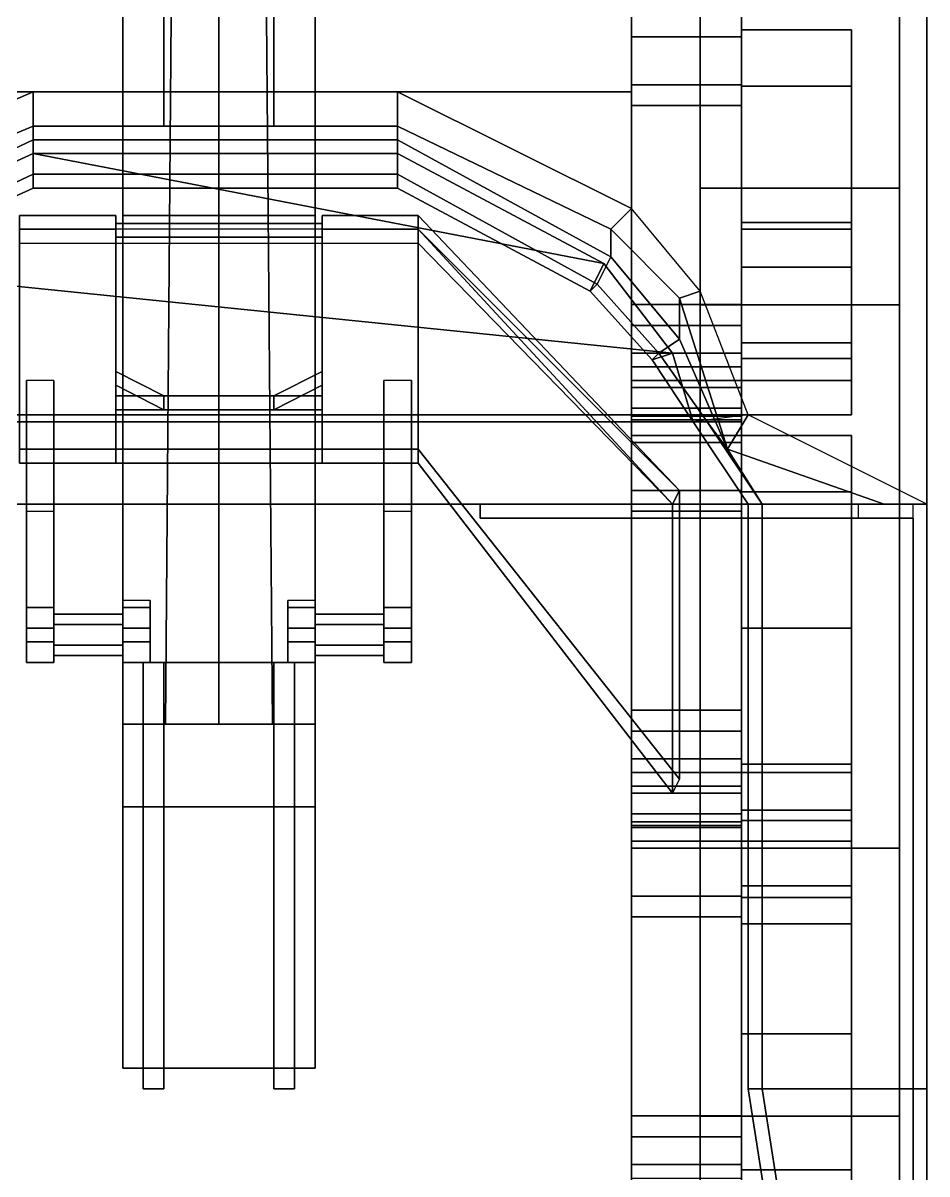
# Model space of a CAD drawing. Header units: millimetres. Extents: x -1.14 to 3, y -2.4 to 5.59.
# Drawn here: x -0.175 to 1.14, y -0.204 to 1.47 of the extents above; entities that cross this region are included whole.
import ezdxf

# ---------------------------------------------------------------- set-up
doc = ezdxf.new("R2010")
doc.units = ezdxf.units.MM
for name, color, linetype in [('gun', 1, 'Continuous'), ('mudguards', 6, 'Continuous'), ('sleeve', 5, 'Continuous'), ('tracks', 3, 'Continuous'), ('turret', 2, 'Continuous'), ('wheels', 2, 'Continuous')]:
    doc.layers.add(name, color=color, linetype=linetype)

msp = doc.modelspace()

# ---------------------------------------------------------------- linework, layer by layer
for points in [[(-0.71, 2.08, 0.88), (-0.71, 1.37, 1.12), (0.71, 1.37, 1.12), (0.71, 2.08, 0.88)], [(0.71, 1.37, 1.12), (0.71, 1.68, 0.33), (0.71, 2.08, 0.5), (0.71, 2.08, 0.88)], [(0.71, 1.68, 0.33), (0.71, -1.49, 0.33), (-0.71, -1.49, 0.33), (-0.71, 1.68, 0.33)], [(0.71, -1.99, 1.12), (0.71, -1.49, 0.33), (0.71, 1.68, 0.33), (0.71, 1.37, 1.12)], [(-0.71, 1.37, 1.12), (-0.71, 1.37, 1.12), (-0.55, 1.2, 1.12), (-0.16, 1.37, 1.12)], [(-0.16, 1.37, 1.12), (-0.55, 1.2, 1.12), (-0.52, 1.17, 1.38), (-0.16, 1.32, 1.38)], [(0.37, 1.32, 1.38), (0.37, 1.37, 1.12), (-0.16, 1.37, 1.12), (-0.16, 1.32, 1.38)], [(0.68, 1.17, 1.38), (0.71, 1.2, 1.12), (0.37, 1.37, 1.12), (0.37, 1.32, 1.38)], [(0.71, 1.2, 1.12), (0.71, 1.37, 1.12), (0.71, 1.37, 1.12), (0.3700000000000001, 1.37, 1.12)], [(-0.16, 1.32, 1.38), (-0.52, 1.17, 1.38), (-0.52, 1.13, 1.38), (-0.16, 1.3, 1.38)], [(0.37, 1.32, 1.38), (-0.16, 1.32, 1.38), (-0.16, 1.3, 1.38), (0.37, 1.3, 1.38)], [(0.68, 1.17, 1.38), (0.37, 1.32, 1.38), (0.37, 1.3, 1.38), (0.68, 1.13, 1.38)], [(-0.16, 1.3, 1.38), (-0.52, 1.13, 1.38), (-0.5, 1.09, 1.48), (-0.16, 1.25, 1.48)], [(0.37, 1.25, 1.48), (0.37, 1.3, 1.38), (-0.16, 1.3, 1.38), (-0.16, 1.25, 1.48)], [(0.66, 1.09, 1.48), (0.68, 1.13, 1.38), (0.37, 1.3, 1.38), (0.37, 1.25, 1.48)], [(-0.16, 1.28, 1.38), (-0.16, 1.23, 1.48), (-0.49, 1.08, 1.48), (-0.51, 1.12, 1.38)], [(-0.5099999999999998, 1.12, 1.38), (0.77, 0.9900000000000002, 1.38), (0.67, 1.12, 1.38), (-0.16, 1.28, 1.38)], [(0.37, 1.28, 1.38), (0.37, 1.23, 1.48), (-0.16, 1.23, 1.48), (-0.16, 1.28, 1.38)], [(-0.16, 1.28, 1.38), (0.67, 1.12, 1.38), (0.37, 1.28, 1.38), (-0.16, 1.28, 1.38)], [(0.67, 1.12, 1.38), (0.65, 1.08, 1.48), (0.37, 1.23, 1.48), (0.37, 1.28, 1.38)], [(-0.16, 1.23, 1.48), (-0.16, 1.25, 1.48), (-0.5, 1.09, 1.48), (-0.49, 1.08, 1.48)], [(0.37, 1.23, 1.48), (0.37, 1.25, 1.48), (-0.16, 1.25, 1.48), (-0.16, 1.23, 1.48)], [(0.65, 1.08, 1.48), (0.66, 1.09, 1.48), (0.37, 1.25, 1.48), (0.37, 1.23, 1.48)], [(0.78, 1.07, 1.38), (0.81, 1.08, 1.12), (0.71, 1.2, 1.12), (0.68, 1.17, 1.38)], [(0.78, 1.07, 1.38), (0.68, 1.17, 1.38), (0.68, 1.13, 1.38), (0.78, 1.01, 1.38)], [(0.75, 0.9900000000000002, 1.48), (0.78, 1.01, 1.38), (0.68, 1.13, 1.38), (0.66, 1.09, 1.48)], [(-0.6300000000000001, 0.8900000000000001, 1.38), (0.8, 0.8900000000000001, 1.38), (0.77, 0.9900000000000002, 1.38), (-0.51, 1.12, 1.38)], [(0.77, 0.9900000000000002, 1.38), (0.74, 0.98, 1.48), (0.65, 1.08, 1.48), (0.67, 1.12, 1.38)], [(0.74, 0.98, 1.48), (0.75, 0.9900000000000002, 1.48), (0.66, 1.09, 1.48), (0.65, 1.08, 1.48)], [(0.85, 0.8500000000000001, 1.38), (0.88, 0.8999999999999999, 1.12), (0.81, 1.08, 1.12), (0.78, 1.07, 1.38)], [(0.85, 0.8500000000000001, 1.38), (0.78, 1.07, 1.38), (0.78, 1.01, 1.38), (0.85, 0.8500000000000001, 1.38)], [(0.8200000000000001, 0.8900000000000001, 1.48), (0.85, 0.8500000000000001, 1.38), (0.78, 1.01, 1.38), (0.75, 0.9900000000000002, 1.48)], [(0.8, 0.8900000000000001, 1.38), (0.8, 0.8900000000000001, 1.48), (0.74, 0.98, 1.48), (0.77, 0.9900000000000002, 1.38)], [(0.8, 0.8900000000000001, 1.48), (0.8200000000000001, 0.8900000000000001, 1.48), (0.75, 0.9900000000000002, 1.48), (0.74, 0.98, 1.48)], [(1.14, 0.7700000000000005, 1.12), (0.88, 0.8999999999999999, 1.12), (-0.71, 0.8999999999999999, 1.12), (-1.14, 0.7700000000000005, 1.12)], [(-0.7099999999999999, 0.8999999999999999, 1.12), (0.88, 0.8999999999999999, 1.12), (0.8, 0.8900000000000001, 1.38), (-0.63, 0.8900000000000001, 1.38)], [(0.8, 0.8900000000000001, 1.48), (0.8800000000000001, 0.7700000000000005, 2.12), (0.9000000000000001, 0.7700000000000005, 2.12), (0.8200000000000001, 0.8900000000000001, 1.48)], [(0.8, 0.8900000000000001, 1.38), (0.8800000000000001, 0.7700000000000005, 2.12), (0.8800000000000001, 0.7700000000000005, 2.12), (0.8, 0.8900000000000001, 1.48)], [(0.9000000000000001, 0.7700000000000005, 2.12), (0.8500000000000004, 0.8500000000000001, 1.38), (0.8200000000000001, 0.8900000000000001, 1.48)], [(1.0776, 0.77, 1.38), (1.14, 0.7700000000000005, 1.12), (0.88, 0.8999999999999999, 1.12), (0.85, 0.8500000000000001, 1.38)], [(0.9000000000000001, 0.7700000000000005, 2.12), (1.077600000000001, 0.77, 1.38), (0.85, 0.8500000000000001, 1.38)], [(1.12, -0.9599999999999995, 1.12), (1.12, 0.7700000000000005, 1.12), (-1.12, 0.7700000000000005, 1.12), (-1.12, -0.9599999999999995, 1.12)], [(1.12, 0.7700000000000005, 1.120000000000001), (1.04, 0.7700000000000005, 1.120000000000001), (0.49, 0.7700000000000005, 2.120000000000001), (0.8800000000000003, 0.7700000000000005, 2.120000000000001)], [(0.8800000000000002, 0.7700000000000005, 2.120000000000001), (0.49, 0.7700000000000005, 2.120000000000001), (0.49, 0.7500000000000004, 2.120000000000001), (0.8800000000000004, 0.7500000000000004, 2.120000000000001)], [(0.4900000000000001, 0.7700000000000005, 2.120000000000001), (1.04, 0.7700000000000005, 1.120000000000001), (1.04, 0.7500000000000004, 1.120000000000001), (0.4900000000000003, 0.7500000000000004, 2.120000000000001)], [(0.8800000000000001, 0.7700000000000005, 2.12), (0.8800000000000001, -0.07999999999999963, 2.12), (0.9000000000000001, -0.07999999999999963, 2.12), (0.9000000000000001, 0.7700000000000005, 2.12)], [(0.9000000000000001, -0.07999999999999963, 2.12), (1.14, -0.07999999999999963, 1.12), (1.14, 0.7700000000000005, 1.12), (0.9000000000000001, 0.7700000000000005, 2.12)], [(0.49, 0.7500000000000004, 2.120000000000001), (1.04, 0.7500000000000004, 1.120000000000001), (1.12, 0.7500000000000004, 1.120000000000001), (0.8800000000000003, 0.7500000000000004, 2.120000000000001)], [(1.12, 0.7500000000000004, 1.12), (1.12, -0.07999999999999963, 1.12), (0.8800000000000001, -0.07999999999999963, 2.12), (0.8800000000000004, 0.7500000000000004, 2.12)], [(1.12, -0.07999999999999963, 1.12), (1.12, -0.9099999999999997, 1.12), (1.01, -0.9099999999999997, 1.73), (0.8800000000000001, -0.07999999999999963, 2.12)], [(0.8800000000000001, -0.07999999999999963, 2.12), (1.01, -0.9099999999999997, 1.73), (1.03, -0.9099999999999997, 1.73), (0.9000000000000001, -0.07999999999999963, 2.12)], [(1.03, -0.9099999999999997, 1.73), (1.14, -0.9099999999999997, 1.12), (1.14, -0.07999999999999963, 1.12), (0.9000000000000001, -0.07999999999999963, 2.12)]]:
    msp.add_3dface(points)
at = {"color": 5}
for points in [[(0.8700000000000001, 1.5, 0.36), (0.8700000000000001, 1.45, 0.33), (0.7100000000000001, 1.45, 0.33), (0.7100000000000001, 1.5, 0.36)], [(0.8700000000000001, 1.38, 0.66), (0.8700000000000001, 1.45, 0.33), (0.8700000000000001, 1.5, 0.36), (0.8700000000000001, 1.48, 0.65)], [(0.7100000000000001, 1.48, 0.65), (0.7100000000000001, 1.38, 0.66), (0.8700000000000001, 1.38, 0.66), (0.8700000000000001, 1.48, 0.65)], [(0.8700000000000001, 1.45, 0.3300000000000001), (0.8700000000000001, 0.9900000000000002, 0.47), (0.7100000000000001, 0.9900000000000002, 0.47), (0.7100000000000001, 1.45, 0.3300000000000001)], [(0.8700000000000001, 0.9900000000000002, 0.55), (0.8700000000000001, 0.9900000000000002, 0.47), (0.8700000000000001, 1.45, 0.33), (0.8700000000000001, 1.35, 0.52)], [(0.8700000000000001, 1.35, 0.54), (0.8700000000000001, 1.35, 0.52), (0.8700000000000001, 1.45, 0.33), (0.8700000000000001, 1.38, 0.66)], [(0.7100000000000001, 1.38, 0.66), (0.7100000000000001, 1.060528301886793, 0.7226415094339623), (0.8700000000000001, 1.060528301886793, 0.7226415094339622), (0.8700000000000001, 1.38, 0.66)], [(0.8700000000000001, 0.8700000000000001, 0.76), (0.8700000000000001, 1.03, 0.6799999999999999), (0.8700000000000001, 1.35, 0.54), (0.8700000000000001, 1.38, 0.66)], [(0.7100000000000001, 1.35, 0.52), (0.7100000000000001, 0.9900000000000002, 0.55), (0.8700000000000001, 0.9900000000000002, 0.55), (0.8700000000000001, 1.35, 0.52)], [(0.8700000000000001, 1.35, 0.54), (0.8700000000000001, 1.03, 0.6799999999999999), (0.7100000000000001, 1.03, 0.6799999999999999), (0.7100000000000001, 1.35, 0.54)], [(0.7100000000000001, 1.35, 0.54), (0.7100000000000001, 1.35, 0.52), (0.8700000000000001, 1.35, 0.52), (0.8700000000000001, 1.35, 0.54)], [(0.8700000000000001, 0.9700000000000006, 0.87), (0.8700000000000001, 1.060528301886793, 0.7226415094339623), (0.7100000000000001, 1.060528301886793, 0.7226415094339623), (0.7100000000000001, 0.9700000000000006, 0.87)], [(0.8700000000000001, 0.9500000000000002, 0.87), (0.8700000000000001, 0.8927678571428572, 0.7555357142857143), (0.8700000000000001, 1.060528301886793, 0.7226415094339623), (0.8700000000000001, 0.9700000000000006, 0.87)], [(0.7100000000000001, 0.8700000000000001, 0.76), (0.7100000000000001, 1.03, 0.6799999999999999), (0.8700000000000001, 1.03, 0.6799999999999999), (0.8700000000000001, 0.8700000000000001, 0.76)], [(0.7100000000000001, 0.9900000000000002, 0.55), (0.7100000000000001, 0.9900000000000002, 0.47), (0.8700000000000001, 0.9900000000000002, 0.47), (0.8700000000000001, 0.9900000000000002, 0.55)], [(0.7100000000000001, 0.9700000000000006, 0.87), (0.7100000000000001, 0.9500000000000002, 0.87), (0.8700000000000001, 0.9500000000000002, 0.87), (0.8700000000000001, 0.9700000000000006, 0.87)], [(0.8700000000000001, 0.94, 0.5), (0.8700000000000001, 0.9500000000000002, 0.42), (0.7100000000000001, 0.9500000000000002, 0.42), (0.7100000000000001, 0.94, 0.5)], [(0.8700000000000001, 0.9500000000000002, 0.42), (0.8700000000000001, 0.9100000000000001, 0.36), (0.7100000000000001, 0.9100000000000001, 0.36), (0.7100000000000001, 0.9500000000000002, 0.42)], [(0.7100000000000001, 0.9500000000000002, 0.87), (0.7100000000000001, 0.8927678571428572, 0.7555357142857143), (0.8700000000000001, 0.8927678571428572, 0.7555357142857143), (0.8700000000000001, 0.9500000000000002, 0.87)], [(0.7100000000000001, 0.94, 0.5), (0.7100000000000001, 0.8980291970802923, 0.5335766423357664), (0.8700000000000001, 0.8980291970802923, 0.5335766423357664), (0.8700000000000001, 0.94, 0.5)], [(0.8700000000000001, 0.8900000000000001, 0.54), (0.8700000000000001, 0.9100000000000001, 0.36), (0.8700000000000001, 0.9500000000000002, 0.42), (0.8700000000000001, 0.94, 0.5)], [(0.8700000000000001, 0.9100000000000001, 0.36), (0.8700000000000001, 0.8600000000000003, 0.33), (0.7100000000000001, 0.8600000000000003, 0.33), (0.7100000000000001, 0.9100000000000001, 0.36)], [(0.8700000000000001, 0.7900000000000005, 0.66), (0.8700000000000001, 0.8600000000000003, 0.33), (0.8700000000000001, 0.9100000000000001, 0.36), (0.8700000000000001, 0.8900000000000001, 0.65)], [(0.8700000000000001, 0.8900000000000001, 0.65), (0.8700000000000001, 0.8980291970802923, 0.5335766423357665), (0.7100000000000001, 0.8980291970802923, 0.5335766423357664), (0.7100000000000001, 0.8900000000000001, 0.65)], [(0.7100000000000001, 0.8927678571428572, 0.7555357142857143), (0.7100000000000001, 0.8700000000000001, 0.76), (0.8700000000000001, 0.8700000000000001, 0.76), (0.8700000000000001, 0.8927678571428572, 0.7555357142857143)], [(0.7100000000000001, 0.8900000000000001, 0.65), (0.7100000000000001, 0.7900000000000005, 0.66), (0.8700000000000001, 0.7900000000000005, 0.66), (0.8700000000000001, 0.8900000000000001, 0.65)], [(0.8700000000000001, 0.8600000000000003, 0.3300000000000001), (0.8700000000000001, 0.4000000000000004, 0.47), (0.7100000000000001, 0.4000000000000004, 0.47), (0.7100000000000001, 0.8600000000000003, 0.3300000000000001)], [(0.8700000000000001, 0.4000000000000004, 0.55), (0.8700000000000001, 0.4000000000000004, 0.47), (0.8700000000000001, 0.8600000000000003, 0.33), (0.8700000000000001, 0.7600000000000002, 0.52)], [(0.8700000000000001, 0.7600000000000002, 0.54), (0.8700000000000001, 0.7600000000000002, 0.52), (0.8700000000000001, 0.8600000000000003, 0.33), (0.8700000000000001, 0.7900000000000005, 0.66)], [(0.7100000000000001, 0.7900000000000005, 0.66), (0.7100000000000001, 0.4705283018867927, 0.7226415094339623), (0.8700000000000001, 0.4705283018867927, 0.7226415094339622), (0.8700000000000001, 0.7900000000000005, 0.66)], [(0.8700000000000001, 0.2800000000000002, 0.76), (0.8700000000000001, 0.4400000000000004, 0.6799999999999999), (0.8700000000000001, 0.7600000000000002, 0.54), (0.8700000000000001, 0.7900000000000005, 0.66)], [(0.8700000000000001, 0.7600000000000002, 0.54), (0.8700000000000001, 0.4400000000000004, 0.6799999999999999), (0.7100000000000001, 0.4400000000000004, 0.6799999999999999), (0.7100000000000001, 0.7600000000000002, 0.54)], [(0.7100000000000001, 0.7600000000000002, 0.52), (0.7100000000000001, 0.4000000000000004, 0.55), (0.8700000000000001, 0.4000000000000004, 0.55), (0.8700000000000001, 0.7600000000000002, 0.52)], [(0.7100000000000001, 0.7600000000000002, 0.54), (0.7100000000000001, 0.7600000000000002, 0.52), (0.8700000000000001, 0.7600000000000002, 0.52), (0.8700000000000001, 0.7600000000000002, 0.54)], [(0.8700000000000001, 0.3800000000000008, 0.87), (0.8700000000000001, 0.4705283018867927, 0.7226415094339623), (0.7100000000000001, 0.4705283018867927, 0.7226415094339623), (0.7100000000000001, 0.3800000000000008, 0.87)], [(0.8700000000000001, 0.3600000000000003, 0.87), (0.8700000000000001, 0.3027678571428574, 0.7555357142857143), (0.8700000000000001, 0.4705283018867927, 0.7226415094339623), (0.8700000000000001, 0.3800000000000008, 0.87)], [(0.7100000000000001, 0.2800000000000002, 0.76), (0.7100000000000001, 0.4400000000000004, 0.6799999999999999), (0.8700000000000001, 0.4400000000000004, 0.6799999999999999), (0.8700000000000001, 0.2800000000000002, 0.76)], [(0.7100000000000001, 0.4000000000000004, 0.55), (0.7100000000000001, 0.4000000000000004, 0.47), (0.8700000000000001, 0.4000000000000004, 0.47), (0.8700000000000001, 0.4000000000000004, 0.55)], [(0.7100000000000001, 0.3800000000000008, 0.87), (0.7100000000000001, 0.3600000000000003, 0.87), (0.8700000000000001, 0.3600000000000003, 0.87), (0.8700000000000001, 0.3800000000000008, 0.87)], [(0.8700000000000001, 0.3499999999999996, 0.5), (0.8700000000000001, 0.3599999999999999, 0.42), (0.7100000000000001, 0.3599999999999999, 0.42), (0.7100000000000001, 0.3499999999999996, 0.5)], [(0.8700000000000001, 0.3599999999999999, 0.42), (0.8700000000000001, 0.3199999999999998, 0.36), (0.7100000000000001, 0.3199999999999998, 0.36), (0.7100000000000001, 0.3599999999999999, 0.42)], [(0.7100000000000001, 0.3600000000000003, 0.87), (0.7100000000000001, 0.3027678571428574, 0.7555357142857143), (0.8700000000000001, 0.3027678571428574, 0.7555357142857143), (0.8700000000000001, 0.3600000000000003, 0.87)], [(0.8700000000000001, 0.2999999999999998, 0.54), (0.8700000000000001, 0.3199999999999998, 0.36), (0.8700000000000001, 0.3599999999999999, 0.42), (0.8700000000000001, 0.3499999999999996, 0.5)], [(0.7100000000000001, 0.3499999999999996, 0.5), (0.7100000000000001, 0.308029197080292, 0.5335766423357664), (0.8700000000000001, 0.308029197080292, 0.5335766423357664), (0.8700000000000001, 0.3499999999999996, 0.5)], [(0.8700000000000001, 0.3199999999999998, 0.36), (0.8700000000000001, 0.27, 0.33), (0.7100000000000001, 0.27, 0.33), (0.7100000000000001, 0.3199999999999998, 0.36)], [(0.8700000000000001, 0.2000000000000002, 0.66), (0.8700000000000001, 0.27, 0.33), (0.8700000000000001, 0.3199999999999998, 0.36), (0.8700000000000001, 0.2999999999999998, 0.65)], [(0.8700000000000001, 0.2999999999999998, 0.65), (0.8700000000000001, 0.308029197080292, 0.5335766423357665), (0.7100000000000001, 0.308029197080292, 0.5335766423357664), (0.7100000000000001, 0.2999999999999998, 0.65)], [(0.7100000000000001, 0.3027678571428574, 0.7555357142857143), (0.7100000000000001, 0.2800000000000002, 0.76), (0.8700000000000001, 0.2800000000000002, 0.76), (0.8700000000000001, 0.3027678571428574, 0.7555357142857143)], [(0.7100000000000001, 0.2999999999999998, 0.65), (0.7100000000000001, 0.2000000000000002, 0.66), (0.8700000000000001, 0.2000000000000002, 0.66), (0.8700000000000001, 0.2999999999999998, 0.65)], [(0.8700000000000001, 0.27, 0.3300000000000001), (0.8700000000000001, -0.1899999999999999, 0.47), (0.7100000000000001, -0.1899999999999999, 0.47), (0.7100000000000001, 0.27, 0.3300000000000001)], [(0.8700000000000001, -0.1899999999999999, 0.55), (0.8700000000000001, -0.1899999999999999, 0.47), (0.8700000000000001, 0.27, 0.33), (0.8700000000000001, 0.1699999999999999, 0.52)], [(0.8700000000000001, 0.1699999999999999, 0.54), (0.8700000000000001, 0.1699999999999999, 0.52), (0.8700000000000001, 0.27, 0.33), (0.8700000000000001, 0.2000000000000002, 0.66)], [(0.7100000000000001, 0.2000000000000002, 0.66), (0.7100000000000001, -0.1194716981132076, 0.7226415094339623), (0.8700000000000001, -0.1194716981132076, 0.7226415094339622), (0.8700000000000001, 0.2000000000000002, 0.66)], [(0.8700000000000001, -0.3100000000000001, 0.76), (0.8700000000000001, -0.1499999999999999, 0.6799999999999999), (0.8700000000000001, 0.1699999999999999, 0.54), (0.8700000000000001, 0.2000000000000002, 0.66)], [(0.8700000000000001, 0.1699999999999999, 0.54), (0.8700000000000001, -0.1499999999999999, 0.6799999999999999), (0.7100000000000001, -0.1499999999999999, 0.6799999999999999), (0.7100000000000001, 0.1699999999999999, 0.54)], [(0.7100000000000001, 0.1699999999999999, 0.52), (0.7100000000000001, -0.1899999999999999, 0.55), (0.8700000000000001, -0.1899999999999999, 0.55), (0.8700000000000001, 0.1699999999999999, 0.52)], [(0.7100000000000001, 0.1699999999999999, 0.54), (0.7100000000000001, 0.1699999999999999, 0.52), (0.8700000000000001, 0.1699999999999999, 0.52), (0.8700000000000001, 0.1699999999999999, 0.54)], [(0.8700000000000001, -0.2099999999999995, 0.87), (0.8700000000000001, -0.1194716981132076, 0.7226415094339623), (0.7100000000000001, -0.1194716981132076, 0.7226415094339623), (0.7100000000000001, -0.2099999999999995, 0.87)], [(0.8700000000000001, -0.23, 0.87), (0.8700000000000001, -0.2872321428571429, 0.7555357142857143), (0.8700000000000001, -0.1194716981132076, 0.7226415094339623), (0.8700000000000001, -0.2099999999999995, 0.87)], [(0.7100000000000001, -0.3100000000000001, 0.76), (0.7100000000000001, -0.1499999999999999, 0.6799999999999999), (0.8700000000000001, -0.1499999999999999, 0.6799999999999999), (0.8700000000000001, -0.3100000000000001, 0.76)], [(0.7100000000000001, -0.1899999999999999, 0.55), (0.7100000000000001, -0.1899999999999999, 0.47), (0.8700000000000001, -0.1899999999999999, 0.47), (0.8700000000000001, -0.1899999999999999, 0.55)]]:
    msp.add_3dface(points, dxfattribs=at)
at = {"layer": 'gun'}
for points in [[(0.1100000000000001, 1.48, 1.98), (0.04071796769724489, 1.48, 1.94), (0.03205771365940069, 0.4500000000000002, 1.945), (0.1100000000000001, 0.4500000000000002, 1.99)], [(0.04071796769724489, 1.48, 1.94), (0.04071796769724489, 1.48, 1.86), (0.03205771365940069, 0.4500000000000002, 1.855), (0.03205771365940069, 0.4500000000000002, 1.945)], [(0.04071796769724489, 1.48, 1.86), (0.1100000000000001, 1.48, 1.82), (0.1100000000000001, 0.4500000000000002, 1.81), (0.03205771365940069, 0.4500000000000002, 1.855)], [(0.1100000000000001, 1.48, 1.82), (0.1792820323027551, 1.48, 1.86), (0.1879422863405995, 0.4500000000000002, 1.855), (0.1100000000000001, 0.4500000000000002, 1.81)], [(0.1792820323027553, 1.48, 1.94), (0.1100000000000001, 1.48, 1.98), (0.1100000000000001, 0.4500000000000002, 1.99), (0.1879422863405995, 0.4500000000000002, 1.945)], [(0.1792820323027551, 1.48, 1.86), (0.1792820323027553, 1.48, 1.94), (0.1879422863405995, 0.4500000000000002, 1.945), (0.1879422863405995, 0.4500000000000002, 1.855)], [(-0.03, 0.4499999999999997, 1.74), (-0.03, -0.05000000000000027, 1.74), (-0.03, -0.05000000000000027, 2.03), (-0.03, 0.4499999999999997, 2.03)], [(-0.03, 0.4499999999999997, 2.03), (-0.03, -0.05000000000000027, 2.03), (0.25, -0.05000000000000027, 2.03), (0.25, 0.4499999999999997, 2.03)], [(0.25, 0.4499999999999997, 2.03), (0.25, 0.4499999999999997, 1.74), (-0.03, 0.4499999999999997, 1.74), (-0.03, 0.4499999999999997, 2.03)], [(0.25, 0.4499999999999997, 1.74), (0.25, -0.05000000000000027, 1.74), (-0.03, -0.05000000000000027, 1.74), (-0.03, 0.4499999999999997, 1.74)], [(0.25, -0.05000000000000027, 2.03), (0.25, -0.05000000000000027, 1.74), (0.25, 0.4499999999999997, 1.74), (0.25, 0.4499999999999997, 2.03)], [(-0.03, -0.05000000000000027, 2.03), (-0.03, -0.05000000000000027, 1.74), (0.25, -0.05000000000000027, 1.74), (0.25, -0.05000000000000027, 2.03)]]:
    msp.add_3dface(points, dxfattribs=at)
at = {"layer": 'mudguards'}
for points in [[(0.71, 2.07, 1.07), (0.71, 2.08, 0.88), (0.71, 1.37, 1.12), (0.71, 1.9, 1.12)], [(1.14, 1.9, 1.12), (0.71, 1.9, 1.12), (0.71, -1.02, 1.12), (1.14, -1.02, 1.12)], [(1.14, 1.9, 1.06), (1.14, 1.9, 1.12), (1.14, -1.02, 1.12), (1.14, -1.02, 1.06)]]:
    msp.add_3dface(points, dxfattribs=at)
at = {"layer": 'sleeve'}
for points in [[(-0.03, 1.54, 1.61), (-0.03, 0.5399999999999996, 1.61), (-0.03, 0.5399999999999996, 1.78), (-0.03, 1.54, 1.78)], [(-0.03, 1.54, 1.78), (-0.03, 0.5399999999999996, 1.78), (0.25, 0.5399999999999996, 1.78), (0.25, 1.54, 1.78)], [(0.25, 1.54, 1.61), (0.25, 1.3, 1.61), (-0.03, 1.3, 1.61), (-0.03, 1.54, 1.61)], [(0.25, 0.5399999999999996, 1.78), (0.25, 0.5399999999999996, 1.61), (0.25, 1.54, 1.61), (0.25, 1.54, 1.78)], [(-0.03, 1.48, 1.78), (-0.03, 1.32, 1.78), (-0.03, 1.32, 1.91), (-0.03, 1.48, 1.91)], [(-0.03, 1.48, 1.91), (-0.03, 1.32, 1.91), (0.03, 1.32, 1.99), (0.03, 1.48, 1.99)], [(0.03, 1.48, 1.99), (0.03, 1.32, 1.99), (0.19, 1.32, 1.99), (0.19, 1.48, 1.99)], [(0.19, 1.32, 1.99), (0.25, 1.32, 1.91), (0.25, 1.48, 1.91), (0.19, 1.48, 1.99)], [(0.25, 1.32, 1.91), (0.25, 1.32, 1.78), (0.25, 1.48, 1.78), (0.25, 1.48, 1.91)], [(-0.03, 1.32, 1.91), (-0.03, 1.32, 1.78), (0.25, 1.32, 1.78), (0.25, 1.32, 1.91)], [(0.03, 1.32, 1.99), (-0.03, 1.32, 1.91), (0.25, 1.32, 1.91), (0.19, 1.32, 1.99)], [(0.25, 1.3, 1.61), (0.25, 1.19, 1.48), (-0.03, 1.19, 1.48), (-0.03, 1.3, 1.61)], [(-0.03, 1.19, 1.48), (-0.03, 0.3300000000000001, 1.48), (-0.03, 0.3300000000000001, 1.61), (-0.03, 1.3, 1.61)], [(0.25, 0.3300000000000001, 1.61), (0.25, 0.3300000000000001, 1.48), (0.25, 1.19, 1.48), (0.25, 1.3, 1.61)], [(0.25, 1.19, 1.48), (0.25, 0.3300000000000001, 1.48), (-0.03, 0.3300000000000001, 1.48), (-0.03, 1.19, 1.48)], [(0.01, 0.6200000000000001, 1.9), (0.01, 0.6300000000000003, 1.78), (-0.03, 0.6300000000000003, 1.78), (-0.03, 0.6200000000000001, 1.9)], [(-0.03, 0.6300000000000003, 1.78), (-0.03, 0.54, 1.78), (-0.03, 0.54, 1.9), (-0.03, 0.6200000000000001, 1.9)], [(0.01, 0.5900000000000003, 1.94), (0.01, 0.6200000000000001, 1.9), (-0.03, 0.6200000000000001, 1.9), (-0.03, 0.5900000000000003, 1.94)], [(-0.03, 0.6200000000000001, 1.9), (-0.03, 0.54, 1.9), (-0.03, 0.5700000000000003, 1.94), (-0.03, 0.5900000000000003, 1.94)], [(0.01, 0.54, 1.9), (0.01, 0.54, 1.78), (0.01, 0.6300000000000003, 1.78), (0.01, 0.6200000000000001, 1.9)], [(0.01, 0.5700000000000003, 1.94), (0.01, 0.54, 1.9), (0.01, 0.6200000000000001, 1.9), (0.01, 0.5900000000000003, 1.94)], [(0.25, 0.6200000000000001, 1.9), (0.25, 0.6300000000000003, 1.78), (0.21, 0.6300000000000003, 1.78), (0.21, 0.6200000000000001, 1.9)], [(0.21, 0.6300000000000003, 1.78), (0.21, 0.54, 1.78), (0.21, 0.54, 1.9), (0.21, 0.6200000000000001, 1.9)], [(0.25, 0.5900000000000003, 1.94), (0.25, 0.6200000000000001, 1.9), (0.21, 0.6200000000000001, 1.9), (0.21, 0.5900000000000003, 1.94)], [(0.21, 0.6200000000000001, 1.9), (0.21, 0.54, 1.9), (0.21, 0.5700000000000003, 1.94), (0.21, 0.5900000000000003, 1.94)], [(0.25, 0.54, 1.9), (0.25, 0.54, 1.78), (0.25, 0.6300000000000003, 1.78), (0.25, 0.6200000000000001, 1.9)], [(0.25, 0.5700000000000003, 1.94), (0.25, 0.54, 1.9), (0.25, 0.6200000000000001, 1.9), (0.25, 0.5900000000000003, 1.94)], [(-0.03, 0.5950000000000002, 1.925980762113533), (-0.03, 0.6099999999999999, 1.9), (-0.13, 0.6099999999999999, 1.9), (-0.13, 0.5950000000000002, 1.925980762113533)], [(-0.03, 0.6099999999999999, 1.9), (-0.03, 0.5950000000000002, 1.874019237886467), (-0.13, 0.5950000000000002, 1.874019237886467), (-0.13, 0.6099999999999999, 1.9)], [(0.35, 0.5950000000000002, 1.925980762113533), (0.35, 0.6099999999999999, 1.9), (0.25, 0.6099999999999999, 1.9), (0.25, 0.5950000000000002, 1.925980762113533)], [(0.35, 0.6099999999999999, 1.9), (0.35, 0.5950000000000002, 1.874019237886467), (0.25, 0.5950000000000002, 1.874019237886467), (0.25, 0.6099999999999999, 1.9)], [(-0.03, 0.565, 1.925980762113533), (-0.03, 0.5950000000000002, 1.925980762113533), (-0.13, 0.5950000000000002, 1.925980762113533), (-0.13, 0.565, 1.925980762113533)], [(-0.03, 0.5950000000000002, 1.874019237886467), (-0.03, 0.565, 1.874019237886467), (-0.13, 0.565, 1.874019237886467), (-0.13, 0.5950000000000002, 1.874019237886467)], [(-0.03, 0.5900000000000003, 1.94), (-0.03, 0.5700000000000003, 1.94), (0.01, 0.5700000000000003, 1.94), (0.01, 0.5900000000000003, 1.94)], [(0.21, 0.5900000000000003, 1.94), (0.21, 0.5700000000000003, 1.94), (0.25, 0.5700000000000003, 1.94), (0.25, 0.5900000000000003, 1.94)], [(0.35, 0.565, 1.925980762113533), (0.35, 0.5950000000000002, 1.925980762113533), (0.25, 0.5950000000000002, 1.925980762113533), (0.25, 0.565, 1.925980762113533)], [(0.35, 0.5950000000000002, 1.874019237886467), (0.35, 0.565, 1.874019237886467), (0.25, 0.565, 1.874019237886467), (0.25, 0.5950000000000002, 1.874019237886467)], [(-0.03, 0.5700000000000003, 1.94), (-0.03, 0.54, 1.9), (0.01, 0.54, 1.9), (0.01, 0.5700000000000003, 1.94)], [(0.21, 0.5700000000000003, 1.94), (0.21, 0.54, 1.9), (0.25, 0.54, 1.9), (0.25, 0.5700000000000003, 1.94)], [(-0.03, 0.5500000000000003, 1.9), (-0.03, 0.565, 1.925980762113533), (-0.13, 0.565, 1.925980762113533), (-0.13, 0.5500000000000003, 1.9)], [(-0.03, 0.565, 1.874019237886467), (-0.03, 0.5500000000000003, 1.9), (-0.13, 0.5500000000000003, 1.9), (-0.13, 0.565, 1.874019237886467)], [(0.35, 0.5500000000000003, 1.9), (0.35, 0.565, 1.925980762113533), (0.25, 0.565, 1.925980762113533), (0.25, 0.5500000000000003, 1.9)], [(0.35, 0.565, 1.874019237886467), (0.35, 0.5500000000000003, 1.9), (0.25, 0.5500000000000003, 1.9), (0.25, 0.565, 1.874019237886467)], [(-0.03, 0.5399999999999996, 1.78), (-0.03, 0.5399999999999996, 1.61), (0.25, 0.5399999999999996, 1.61), (0.25, 0.5399999999999996, 1.78)], [(-0.03, 0.5399999999999996, 1.61), (-0.03, 0.3300000000000001, 1.61), (0.25, 0.3300000000000001, 1.61), (0.25, 0.5399999999999996, 1.61)], [(-0.03, 0.54, 1.9), (-0.03, 0.54, 1.78), (0.01, 0.54, 1.78), (0.01, 0.54, 1.9)], [(0.03, 0.54, 1.61), (0.03, -0.07999999999999963, 1.61), (0, -0.07999999999999963, 1.61), (0, 0.54, 1.61)], [(0, 0.54, 1.61), (0, -0.07999999999999963, 1.61), (0, -0.07999999999999963, 1.74), (0, 0.54, 1.74)], [(0, 0.54, 1.74), (0, -0.07999999999999963, 1.74), (0.03, -0.07999999999999963, 1.74), (0.03, 0.54, 1.74)], [(0.03, -0.07999999999999963, 1.74), (0.03, -0.07999999999999963, 1.61), (0.03, 0.54, 1.61), (0.03, 0.54, 1.74)], [(0.19, 0.54, 1.61), (0.19, -0.07999999999999963, 1.61), (0.19, -0.07999999999999963, 1.74), (0.19, 0.54, 1.74)], [(0.22, 0.54, 1.61), (0.22, -0.07999999999999963, 1.61), (0.19, -0.07999999999999963, 1.61), (0.19, 0.54, 1.61)], [(0.19, 0.54, 1.74), (0.19, -0.07999999999999963, 1.74), (0.22, -0.07999999999999963, 1.74), (0.22, 0.54, 1.74)], [(0.21, 0.54, 1.9), (0.21, 0.54, 1.78), (0.25, 0.54, 1.78), (0.25, 0.54, 1.9)], [(0.22, -0.07999999999999963, 1.74), (0.22, -0.07999999999999963, 1.61), (0.22, 0.54, 1.61), (0.22, 0.54, 1.74)], [(-0.03, 0.3300000000000001, 1.61), (-0.03, 0.3300000000000001, 1.48), (0.25, 0.3300000000000001, 1.48), (0.25, 0.3300000000000001, 1.61)], [(0, -0.07999999999999963, 1.74), (0, -0.07999999999999963, 1.61), (0.03, -0.07999999999999963, 1.61), (0.03, -0.07999999999999963, 1.74)], [(0.19, -0.07999999999999963, 1.74), (0.19, -0.07999999999999963, 1.61), (0.22, -0.07999999999999963, 1.61), (0.22, -0.07999999999999963, 1.74)]]:
    msp.add_3dface(points, dxfattribs=at)
at = {"layer": 'tracks'}
for points in [[(1.1, 2.02, 0.27), (1.1, 1.23), (0.81, 1.23), (0.81, 2.02, 0.27)], [(0.81, 2.02, 0.27), (0.81, 1.23), (1.1, 1.23), (1.1, 2.02, 0.27)], [(1.1, 1.06, 0.98), (1.1, 1.9, 1.01), (0.81, 1.9, 1.01), (0.81, 1.06, 0.98)], [(0.81, 1.06, 0.98), (0.81, 1.9, 1.01), (1.1, 1.9, 1.01), (1.1, 1.06, 0.98)], [(0.81, 1.23), (0.81, -1.24), (1.1, -1.24), (1.1, 1.23)], [(1.1, 1.23), (1.1, -1.24), (0.81, -1.24), (0.81, 1.23)], [(0.81, 0.27, 0.97), (0.81, 1.06, 0.98), (1.1, 1.06, 0.98), (1.1, 0.27, 0.97)], [(1.1, 0.27, 0.97), (1.1, 1.06, 0.98), (0.81, 1.06, 0.98), (0.81, 0.27, 0.97)], [(1.1, -0.1199999999999997, 0.9500000000000001), (1.1, 0.27, 0.97), (0.81, 0.27, 0.97), (0.81, -0.1199999999999997, 0.9500000000000001)], [(0.81, -0.1199999999999997, 0.9500000000000001), (0.81, 0.27, 0.97), (1.1, 0.27, 0.97), (1.1, -0.1199999999999997, 0.9500000000000001)], [(0.81, -1.09, 0.9500000000000001), (0.81, -0.1199999999999997, 0.9500000000000001), (1.1, -0.1199999999999997, 0.9500000000000001), (1.1, -1.09, 0.9500000000000001)], [(1.1, -1.09, 0.9500000000000001), (1.1, -0.1199999999999997, 0.9500000000000001), (0.81, -0.1199999999999997, 0.9500000000000001), (0.81, -1.09, 0.9500000000000001)]]:
    msp.add_3dface(points, dxfattribs=at)
at = {"layer": 'turret'}
for points in [[(-0.03999999999999998, 1.19, 1.57), (-0.03999999999999998, 1.17, 1.38), (-0.18, 1.17, 1.38), (-0.18, 1.19, 1.57)], [(-0.03999999999999998, 0.8500000000000001, 2.14), (-0.03999999999999998, 1.19, 1.57), (-0.18, 1.19, 1.57), (-0.18, 0.8500000000000001, 2.14)], [(-0.03999999999999998, 0.9633333333333334, 1.95), (-0.03999999999999998, 0.9433333333333334, 1.95), (-0.03999999999999998, 1.17, 1.57), (-0.03999999999999998, 1.19, 1.57)], [(-0.03999999999999998, 1.19, 1.57), (-0.03999999999999998, 1.17, 1.57), (-0.03999999999999998, 1.158421052631579, 1.46), (-0.03999999999999998, 1.178421052631579, 1.46)], [(0.4, 0.8500000000000001, 2.14), (0.4, 1.19, 1.57), (0.26, 1.19, 1.57), (0.26, 0.8500000000000001, 2.14)], [(0.2599999999999999, 1.19, 1.57), (0.26, 1.17, 1.57), (0.26, 0.9433333333333334, 1.95), (0.26, 0.9633333333333334, 1.95)], [(0.4, 1.19, 1.57), (0.4, 1.17, 1.38), (0.26, 1.17, 1.38), (0.26, 1.19, 1.57)], [(0.26, 1.178421052631579, 1.46), (0.26, 1.158421052631579, 1.46), (0.26, 1.17, 1.57), (0.26, 1.19, 1.57)], [(0.7799999999999999, 0.79, 1.57), (0.7799999999999999, 0.79, 1.38), (0.4, 1.17, 1.38), (0.4, 1.19, 1.57)], [(0.7799999999999999, 0.3700000000000001, 2.14), (0.7799999999999999, 0.79, 1.57), (0.4, 1.19, 1.57), (0.4, 0.8500000000000001, 2.14)], [(-0.03999999999999999, 1.178421052631579, 1.46), (-0.03999999999999999, 1.158421052631579, 1.46), (0.26, 1.158421052631579, 1.46), (0.26, 1.178421052631579, 1.46)], [(0.26, 1.178421052631579, 1.46), (0.26, 1.17, 1.38), (-0.04000000000000001, 1.17, 1.38), (-0.03999999999999999, 1.178421052631579, 1.46)], [(-0.18, 1.17, 1.57), (-0.18, 1.15, 1.38), (-0.03999999999999998, 1.15, 1.38), (-0.03999999999999998, 1.17, 1.57)], [(-0.18, 0.8300000000000001, 2.14), (-0.18, 1.17, 1.57), (-0.03999999999999998, 1.17, 1.57), (-0.04, 0.8300000000000001, 2.14)], [(-0.03999999999999999, 1.158421052631579, 1.46), (-0.04000000000000001, 1.15, 1.38), (0.26, 1.15, 1.38), (0.26, 1.158421052631579, 1.46)], [(0.26, 0.8300000000000001, 2.14), (0.26, 1.17, 1.57), (0.4, 1.17, 1.57), (0.4, 0.8300000000000001, 2.14)], [(0.26, 1.17, 1.57), (0.26, 1.15, 1.38), (0.4, 1.15, 1.38), (0.4, 1.17, 1.57)], [(0.4, 1.17, 1.57), (0.4, 1.15, 1.38), (0.7700000000000001, 0.77, 1.38), (0.7700000000000001, 0.77, 1.57)], [(0.4, 0.8300000000000001, 2.14), (0.4, 1.17, 1.57), (0.7700000000000001, 0.77, 1.57), (0.7700000000000001, 0.3500000000000001, 2.14)], [(0.03000000000000001, 0.927543859649123, 2.01), (0.03000000000000001, 0.907543859649123, 2.01), (-0.04, 0.9433333333333334, 1.95), (-0.04, 0.9633333333333334, 1.95)], [(0.03, 0.927543859649123, 2.01), (-0.03999999999999998, 0.9633333333333334, 1.95), (-0.03999999999999998, 0.9633333333333334, 1.95), (-0.04000000000000001, 0.927543859649123, 2.01)], [(0.26, 0.9633333333333334, 1.95), (0.26, 0.9433333333333334, 1.95), (0.19, 0.907543859649123, 2.01), (0.19, 0.927543859649123, 2.01)], [(0.26, 0.927543859649123, 2.01), (0.26, 0.9633333333333338, 1.95), (0.26, 0.9633333333333338, 1.95), (0.19, 0.927543859649123, 2.01)], [(-0.13, 0.6200000000000001, 1.9), (-0.13, 0.9500000000000002, 1.38), (-0.17, 0.9500000000000002, 1.38), (-0.17, 0.6200000000000001, 1.9)], [(-0.17, 0.9500000000000002, 1.38), (-0.17, 0.7600000000000002, 1.38), (-0.17, 0.54, 1.9), (-0.17, 0.6200000000000001, 1.9)], [(-0.13, 0.54, 1.9), (-0.13, 0.7600000000000002, 1.38), (-0.13, 0.9500000000000002, 1.38), (-0.13, 0.6200000000000001, 1.9)], [(-0.04000000000000047, 0.9075438596491225, 2.01), (-0.03999999999999998, 0.9433333333333334, 1.95), (0.03, 0.907543859649123, 2.01)], [(0.19, 0.907543859649123, 2.01), (0.26, 0.9433333333333334, 1.95), (0.2600000000000005, 0.9075438596491234, 2.01)], [(0.35, 0.9500000000000002, 1.38), (0.35, 0.7600000000000002, 1.38), (0.35, 0.54, 1.9), (0.35, 0.6200000000000001, 1.9)], [(0.39, 0.6200000000000001, 1.9), (0.39, 0.9500000000000002, 1.38), (0.35, 0.9500000000000002, 1.38), (0.35, 0.6200000000000001, 1.9)], [(0.39, 0.54, 1.9), (0.39, 0.7600000000000002, 1.38), (0.39, 0.9500000000000002, 1.38), (0.39, 0.6200000000000001, 1.9)], [(0.26, 0.8500000000000001, 2.14), (0.26, 0.927543859649123, 2.01), (-0.04, 0.927543859649123, 2.01), (-0.04000000000000048, 0.8500000000000001, 2.14)], [(0.19, 0.927543859649123, 2.01), (0.19, 0.907543859649123, 2.01), (0.02999999999999998, 0.907543859649123, 2.01), (0.02999999999999998, 0.927543859649123, 2.01)], [(-0.04000000000000048, 0.8300000000000001, 2.14), (-0.04, 0.907543859649123, 2.01), (0.26, 0.907543859649123, 2.01), (0.26, 0.8300000000000001, 2.14)], [(-0.18, 0.8500000000000001, 2.14), (-0.18, 0.8300000000000001, 2.14), (0.4, 0.8300000000000001, 2.14), (0.4, 0.8500000000000001, 2.14)], [(0.4, 0.8500000000000001, 2.14), (0.4, 0.8300000000000001, 2.14), (0.7700000000000001, 0.3500000000000001, 2.14), (0.7799999999999999, 0.3700000000000001, 2.14)], [(0.7700000000000001, 0.77, 1.57), (0.7700000000000001, 0.77, 1.38), (0.7799999999999999, 0.79, 1.38), (0.7799999999999999, 0.79, 1.57)], [(0.7700000000000001, 0.3500000000000001, 2.14), (0.7700000000000001, 0.77, 1.57), (0.7799999999999999, 0.79, 1.57), (0.7799999999999999, 0.3700000000000001, 2.14)], [(-0.17, 0.54, 1.9), (-0.17, 0.7600000000000002, 1.38), (-0.13, 0.7600000000000002, 1.38), (-0.13, 0.54, 1.9)], [(0.35, 0.54, 1.9), (0.35, 0.7600000000000002, 1.38), (0.39, 0.7600000000000002, 1.38), (0.39, 0.54, 1.9)], [(-0.17, 0.6200000000000001, 1.9), (-0.17, 0.54, 1.9), (-0.17, 0.5700000000000003, 1.94), (-0.17, 0.5900000000000003, 1.94)], [(-0.13, 0.5900000000000003, 1.94), (-0.13, 0.6200000000000001, 1.9), (-0.17, 0.6200000000000001, 1.9), (-0.17, 0.5900000000000003, 1.94)], [(-0.13, 0.5700000000000003, 1.94), (-0.13, 0.54, 1.9), (-0.13, 0.6200000000000001, 1.9), (-0.13, 0.5900000000000003, 1.94)], [(0.35, 0.6200000000000001, 1.9), (0.35, 0.54, 1.9), (0.35, 0.5700000000000003, 1.94), (0.35, 0.5900000000000003, 1.94)], [(0.39, 0.5900000000000003, 1.94), (0.39, 0.6200000000000001, 1.9), (0.35, 0.6200000000000001, 1.9), (0.35, 0.5900000000000003, 1.94)], [(0.39, 0.5700000000000003, 1.94), (0.39, 0.54, 1.9), (0.39, 0.6200000000000001, 1.9), (0.39, 0.5900000000000003, 1.94)], [(-0.17, 0.5900000000000003, 1.94), (-0.17, 0.5700000000000003, 1.94), (-0.13, 0.5700000000000003, 1.94), (-0.13, 0.5900000000000003, 1.94)], [(0.35, 0.5900000000000003, 1.94), (0.35, 0.5700000000000003, 1.94), (0.39, 0.5700000000000003, 1.94), (0.39, 0.5900000000000003, 1.94)], [(-0.17, 0.5700000000000003, 1.94), (-0.17, 0.54, 1.9), (-0.13, 0.54, 1.9), (-0.13, 0.5700000000000003, 1.94)], [(0.35, 0.5700000000000003, 1.94), (0.35, 0.54, 1.9), (0.39, 0.54, 1.9), (0.39, 0.5700000000000003, 1.94)]]:
    msp.add_3dface(points, dxfattribs=at)
at = {"layer": 'wheels'}
for points in [[(0.8699999999999999, 0.9820101012677669, 0.4979898987322333), (0.8699999999999999, 1.46, 0.3), (0.8699999999999999, 1.377989898732233, 0.1020101012677667), (0.8699999999999999, 0.8999999999999999, 0.3)], [(0.8699999999999999, 1.18, 0.5800000000000001), (0.8699999999999999, 1.377989898732233, 0.4979898987322333), (0.8699999999999999, 1.46, 0.3), (0.8699999999999999, 0.9820101012677669, 0.4979898987322333)], [(1.03, 1.377989898732233, 0.4979898987322333), (1.03, 1.46, 0.3), (0.8699999999999999, 1.46, 0.3), (0.8699999999999999, 1.377989898732233, 0.4979898987322333)], [(1.03, 1.46, 0.3), (1.03, 1.377989898732233, 0.1020101012677667), (0.8699999999999999, 1.377989898732233, 0.1020101012677667), (0.8699999999999999, 1.46, 0.3)], [(1.03, 0.8999999999999999, 0.3), (1.03, 1.377989898732233, 0.1020101012677667), (1.03, 1.46, 0.3), (1.03, 0.9820101012677669, 0.4979898987322333)], [(1.03, 0.9820101012677669, 0.4979898987322333), (1.03, 1.46, 0.3), (1.03, 1.377989898732233, 0.4979898987322333), (1.03, 1.18, 0.5800000000000001)], [(0.8699999999999999, 0.8999999999999999, 0.2999999999999999), (0.8699999999999999, 1.377989898732233, 0.1020101012677667), (0.8699999999999999, 1.18, 0.02000000000000002), (0.8699999999999999, 0.9820101012677669, 0.1020101012677667)], [(1.03, 1.377989898732233, 0.1020101012677667), (1.03, 1.18, 0.02000000000000002), (0.8699999999999999, 1.18, 0.02000000000000002), (0.8699999999999999, 1.377989898732233, 0.1020101012677667)], [(1.03, 1.18, 0.5800000000000001), (1.03, 1.377989898732233, 0.4979898987322333), (0.8699999999999999, 1.377989898732233, 0.4979898987322333), (0.8699999999999999, 1.18, 0.5800000000000001)], [(1.03, 0.9820101012677669, 0.1020101012677667), (1.03, 1.18, 0.02000000000000002), (1.03, 1.377989898732233, 0.1020101012677667), (1.03, 0.8999999999999999, 0.2999999999999999)], [(1.03, 1.18, 0.02000000000000002), (1.03, 0.9820101012677669, 0.1020101012677667), (0.8699999999999999, 0.9820101012677669, 0.1020101012677667), (0.8699999999999999, 1.18, 0.02000000000000002)], [(1.03, 0.9820101012677669, 0.4979898987322333), (1.03, 1.18, 0.5800000000000001), (0.8699999999999999, 1.18, 0.5800000000000001), (0.8699999999999999, 0.9820101012677669, 0.4979898987322333)], [(0.8699999999999994, 0.9500000000000002, 0.8599999999999999), (0.8699999999999994, 1.17, 0.8599999999999999), (0.8699999999999994, 1.115, 0.7647372055837116), (0.8699999999999994, 1.005, 0.7647372055837116)], [(0.8699999999999994, 1.005, 0.9552627944162881), (0.8699999999999994, 1.115, 0.9552627944162881), (0.8699999999999994, 1.17, 0.8599999999999999), (0.8699999999999994, 0.9500000000000002, 0.8599999999999999)], [(1.03, 1.115, 0.9552627944162881), (1.03, 1.17, 0.8599999999999999), (0.8699999999999994, 1.17, 0.8599999999999999), (0.8699999999999994, 1.115, 0.9552627944162881)], [(1.03, 1.17, 0.8599999999999999), (1.03, 1.115, 0.7647372055837116), (0.8699999999999994, 1.115, 0.7647372055837116), (0.8699999999999994, 1.17, 0.8599999999999999)], [(1.03, 1.005, 0.7647372055837116), (1.03, 1.115, 0.7647372055837116), (1.03, 1.17, 0.8599999999999999), (1.03, 0.9500000000000002, 0.8599999999999999)], [(1.03, 0.9500000000000002, 0.8599999999999999), (1.03, 1.17, 0.8599999999999999), (1.03, 1.115, 0.9552627944162881), (1.03, 1.005, 0.9552627944162881)], [(1.03, 1.115, 0.7647372055837116), (1.03, 1.005, 0.7647372055837116), (0.8699999999999994, 1.005, 0.7647372055837116), (0.8699999999999994, 1.115, 0.7647372055837116)], [(1.03, 1.005, 0.9552627944162881), (1.03, 1.115, 0.9552627944162881), (0.8699999999999994, 1.115, 0.9552627944162881), (0.8699999999999994, 1.005, 0.9552627944162881)], [(1.03, 0.9500000000000002, 0.8599999999999999), (1.03, 1.005, 0.9552627944162881), (0.8699999999999994, 1.005, 0.9552627944162881), (0.8699999999999994, 0.9500000000000002, 0.8599999999999999)], [(1.03, 1.005, 0.7647372055837116), (1.03, 0.9500000000000002, 0.8599999999999999), (0.8699999999999994, 0.9500000000000002, 0.8599999999999999), (0.8699999999999994, 1.005, 0.7647372055837116)], [(1.03, 0.8999999999999999, 0.3), (1.03, 0.9820101012677669, 0.4979898987322333), (0.8699999999999999, 0.9820101012677669, 0.4979898987322333), (0.8699999999999999, 0.8999999999999999, 0.3)], [(1.03, 0.9820101012677669, 0.1020101012677667), (1.03, 0.8999999999999999, 0.3), (0.8699999999999999, 0.8999999999999999, 0.3), (0.8699999999999999, 0.9820101012677669, 0.1020101012677667)], [(0.8699999999999999, 0.3920101012677669, 0.4979898987322333), (0.8699999999999999, 0.8700000000000004, 0.3), (0.8699999999999999, 0.7879898987322335, 0.1020101012677667), (0.8699999999999999, 0.3099999999999999, 0.3)], [(1.03, 0.7879898987322335, 0.4979898987322333), (1.03, 0.8700000000000004, 0.3), (0.8699999999999999, 0.8700000000000004, 0.3), (0.8699999999999999, 0.7879898987322335, 0.4979898987322333)], [(0.8699999999999999, 0.5900000000000002, 0.5800000000000001), (0.8699999999999999, 0.7879898987322335, 0.4979898987322333), (0.8699999999999999, 0.8700000000000004, 0.3), (0.8699999999999999, 0.3920101012677669, 0.4979898987322333)], [(1.03, 0.8700000000000004, 0.3), (1.03, 0.7879898987322335, 0.1020101012677667), (0.8699999999999999, 0.7879898987322335, 0.1020101012677667), (0.8699999999999999, 0.8700000000000004, 0.3)], [(1.03, 0.3099999999999999, 0.3), (1.03, 0.7879898987322335, 0.1020101012677667), (1.03, 0.8700000000000004, 0.3), (1.03, 0.3920101012677669, 0.4979898987322333)], [(1.03, 0.3920101012677669, 0.4979898987322333), (1.03, 0.8700000000000004, 0.3), (1.03, 0.7879898987322335, 0.4979898987322333), (1.03, 0.5900000000000002, 0.5800000000000001)], [(0.8699999999999999, 0.3099999999999999, 0.2999999999999999), (0.8699999999999999, 0.7879898987322335, 0.1020101012677667), (0.8699999999999999, 0.5900000000000002, 0.02000000000000002), (0.8699999999999999, 0.3920101012677669, 0.1020101012677667)], [(1.03, 0.7879898987322335, 0.1020101012677667), (1.03, 0.5900000000000002, 0.02000000000000002), (0.8699999999999999, 0.5900000000000002, 0.02000000000000002), (0.8699999999999999, 0.7879898987322335, 0.1020101012677667)], [(1.03, 0.5900000000000002, 0.5800000000000001), (1.03, 0.7879898987322335, 0.4979898987322333), (0.8699999999999999, 0.7879898987322335, 0.4979898987322333), (0.8699999999999999, 0.5900000000000002, 0.5800000000000001)], [(1.03, 0.3920101012677669, 0.1020101012677667), (1.03, 0.5900000000000002, 0.02000000000000002), (1.03, 0.7879898987322335, 0.1020101012677667), (1.03, 0.3099999999999999, 0.2999999999999999)], [(1.03, 0.5900000000000002, 0.02000000000000002), (1.03, 0.3920101012677669, 0.1020101012677667), (0.8699999999999999, 0.3920101012677669, 0.1020101012677667), (0.8699999999999999, 0.5900000000000002, 0.02000000000000002)], [(1.03, 0.3920101012677669, 0.4979898987322333), (1.03, 0.5900000000000002, 0.5800000000000001), (0.8699999999999999, 0.5900000000000002, 0.5800000000000001), (0.8699999999999999, 0.3920101012677669, 0.4979898987322333)], [(1.03, 0.3920101012677669, 0.1020101012677667), (1.03, 0.3099999999999999, 0.3), (0.8699999999999999, 0.3099999999999999, 0.3), (0.8699999999999999, 0.3920101012677669, 0.1020101012677667)], [(1.03, 0.3099999999999999, 0.3), (1.03, 0.3920101012677669, 0.4979898987322333), (0.8699999999999999, 0.3920101012677669, 0.4979898987322333), (0.8699999999999999, 0.3099999999999999, 0.3)], [(0.8699999999999994, 0.1599999999999988, 0.8499999999999999), (0.8699999999999994, 0.3799999999999994, 0.8499999999999999), (0.8699999999999994, 0.3249999999999997, 0.7547372055837116), (0.8699999999999994, 0.2149999999999994, 0.7547372055837116)], [(0.8699999999999994, 0.2149999999999985, 0.9452627944162881), (0.8699999999999994, 0.3249999999999997, 0.9452627944162881), (0.8699999999999994, 0.3799999999999994, 0.8499999999999999), (0.8699999999999994, 0.1599999999999988, 0.8499999999999999)], [(1.03, 0.3249999999999997, 0.9452627944162881), (1.03, 0.3799999999999994, 0.8499999999999999), (0.8699999999999994, 0.3799999999999994, 0.8499999999999999), (0.8699999999999994, 0.3249999999999997, 0.9452627944162881)], [(1.03, 0.3799999999999994, 0.8499999999999999), (1.03, 0.3249999999999997, 0.7547372055837116), (0.8699999999999994, 0.3249999999999997, 0.7547372055837116), (0.8699999999999994, 0.3799999999999994, 0.8499999999999999)], [(1.03, 0.2149999999999985, 0.7547372055837116), (1.03, 0.3249999999999988, 0.7547372055837116), (1.03, 0.3799999999999994, 0.8499999999999999), (1.03, 0.1599999999999988, 0.8499999999999999)], [(1.03, 0.1599999999999988, 0.8499999999999999), (1.03, 0.3799999999999994, 0.8499999999999999), (1.03, 0.3249999999999997, 0.9452627944162881), (1.03, 0.2149999999999985, 0.9452627944162881)], [(1.03, 0.2149999999999985, 0.9452627944162881), (1.03, 0.3249999999999997, 0.9452627944162881), (0.8699999999999994, 0.3249999999999997, 0.9452627944162881), (0.8699999999999994, 0.2149999999999985, 0.9452627944162881)], [(1.03, 0.3249999999999997, 0.7547372055837116), (1.03, 0.2149999999999994, 0.7547372055837116), (0.8699999999999994, 0.2149999999999994, 0.7547372055837116), (0.8699999999999994, 0.3249999999999997, 0.7547372055837116)], [(0.8699999999999999, 2.220446049250313e-16, 0.5800000000000001), (0.8699999999999999, 0.1979898987322335, 0.4979898987322333), (0.8699999999999999, 0.2800000000000005, 0.3), (0.8699999999999999, -0.197989898732233, 0.4979898987322333)], [(1.03, 0.1979898987322335, 0.4979898987322333), (1.03, 0.2800000000000005, 0.3), (0.8699999999999999, 0.2800000000000005, 0.3), (0.8699999999999999, 0.1979898987322335, 0.4979898987322333)], [(0.8699999999999999, -0.197989898732233, 0.4979898987322333), (0.8699999999999999, 0.2800000000000005, 0.3), (0.8699999999999999, 0.1979898987322335, 0.1020101012677667), (0.8699999999999999, -0.28, 0.3)], [(1.03, 0.2800000000000005, 0.3), (1.03, 0.1979898987322335, 0.1020101012677667), (0.8699999999999999, 0.1979898987322335, 0.1020101012677667), (0.8699999999999999, 0.2800000000000005, 0.3)], [(1.03, -0.197989898732233, 0.4979898987322333), (1.03, 0.2800000000000005, 0.3), (1.03, 0.1979898987322335, 0.4979898987322333), (1.03, 2.220446049250313e-16, 0.5800000000000001)], [(1.03, -0.28, 0.3), (1.03, 0.1979898987322335, 0.1020101012677667), (1.03, 0.2800000000000005, 0.3), (1.03, -0.197989898732233, 0.4979898987322333)], [(1.03, 0.1599999999999988, 0.8499999999999999), (1.03, 0.2149999999999985, 0.9452627944162881), (0.8699999999999994, 0.2149999999999985, 0.9452627944162881), (0.8699999999999994, 0.1599999999999988, 0.8499999999999999)], [(1.03, 0.2149999999999994, 0.7547372055837116), (1.03, 0.1599999999999988, 0.8499999999999999), (0.8699999999999994, 0.1599999999999988, 0.8499999999999999), (0.8699999999999994, 0.2149999999999994, 0.7547372055837116)], [(0.8699999999999999, -0.28, 0.2999999999999999), (0.8699999999999999, 0.1979898987322335, 0.1020101012677667), (0.8699999999999999, 2.220446049250313e-16, 0.02000000000000002), (0.8699999999999999, -0.197989898732233, 0.1020101012677667)], [(1.03, 0.1979898987322335, 0.1020101012677667), (1.03, 2.220446049250313e-16, 0.02000000000000002), (0.8699999999999999, 2.220446049250313e-16, 0.02000000000000002), (0.8699999999999999, 0.1979898987322335, 0.1020101012677667)], [(1.03, 2.220446049250313e-16, 0.5800000000000001), (1.03, 0.1979898987322335, 0.4979898987322333), (0.8699999999999999, 0.1979898987322335, 0.4979898987322333), (0.8699999999999999, 2.220446049250313e-16, 0.5800000000000001)], [(1.03, -0.197989898732233, 0.1020101012677667), (1.03, 2.220446049250313e-16, 0.02000000000000002), (1.03, 0.1979898987322335, 0.1020101012677667), (1.03, -0.28, 0.2999999999999999)], [(1.03, 2.220446049250313e-16, 0.02000000000000002), (1.03, -0.197989898732233, 0.1020101012677667), (0.8699999999999999, -0.197989898732233, 0.1020101012677667), (0.8699999999999999, 2.220446049250313e-16, 0.02000000000000002)], [(1.03, -0.197989898732233, 0.4979898987322333), (1.03, 2.220446049250313e-16, 0.5800000000000001), (0.8699999999999999, 2.220446049250313e-16, 0.5800000000000001), (0.8699999999999999, -0.197989898732233, 0.4979898987322333)], [(1.03, -0.28, 0.3), (1.03, -0.197989898732233, 0.4979898987322333), (0.8699999999999999, -0.197989898732233, 0.4979898987322333), (0.8699999999999999, -0.28, 0.3)], [(1.03, -0.197989898732233, 0.1020101012677667), (1.03, -0.28, 0.3), (0.8699999999999999, -0.28, 0.3), (0.8699999999999999, -0.197989898732233, 0.1020101012677667)]]:
    msp.add_3dface(points, dxfattribs=at)

doc.saveas('drawing.dxf')
